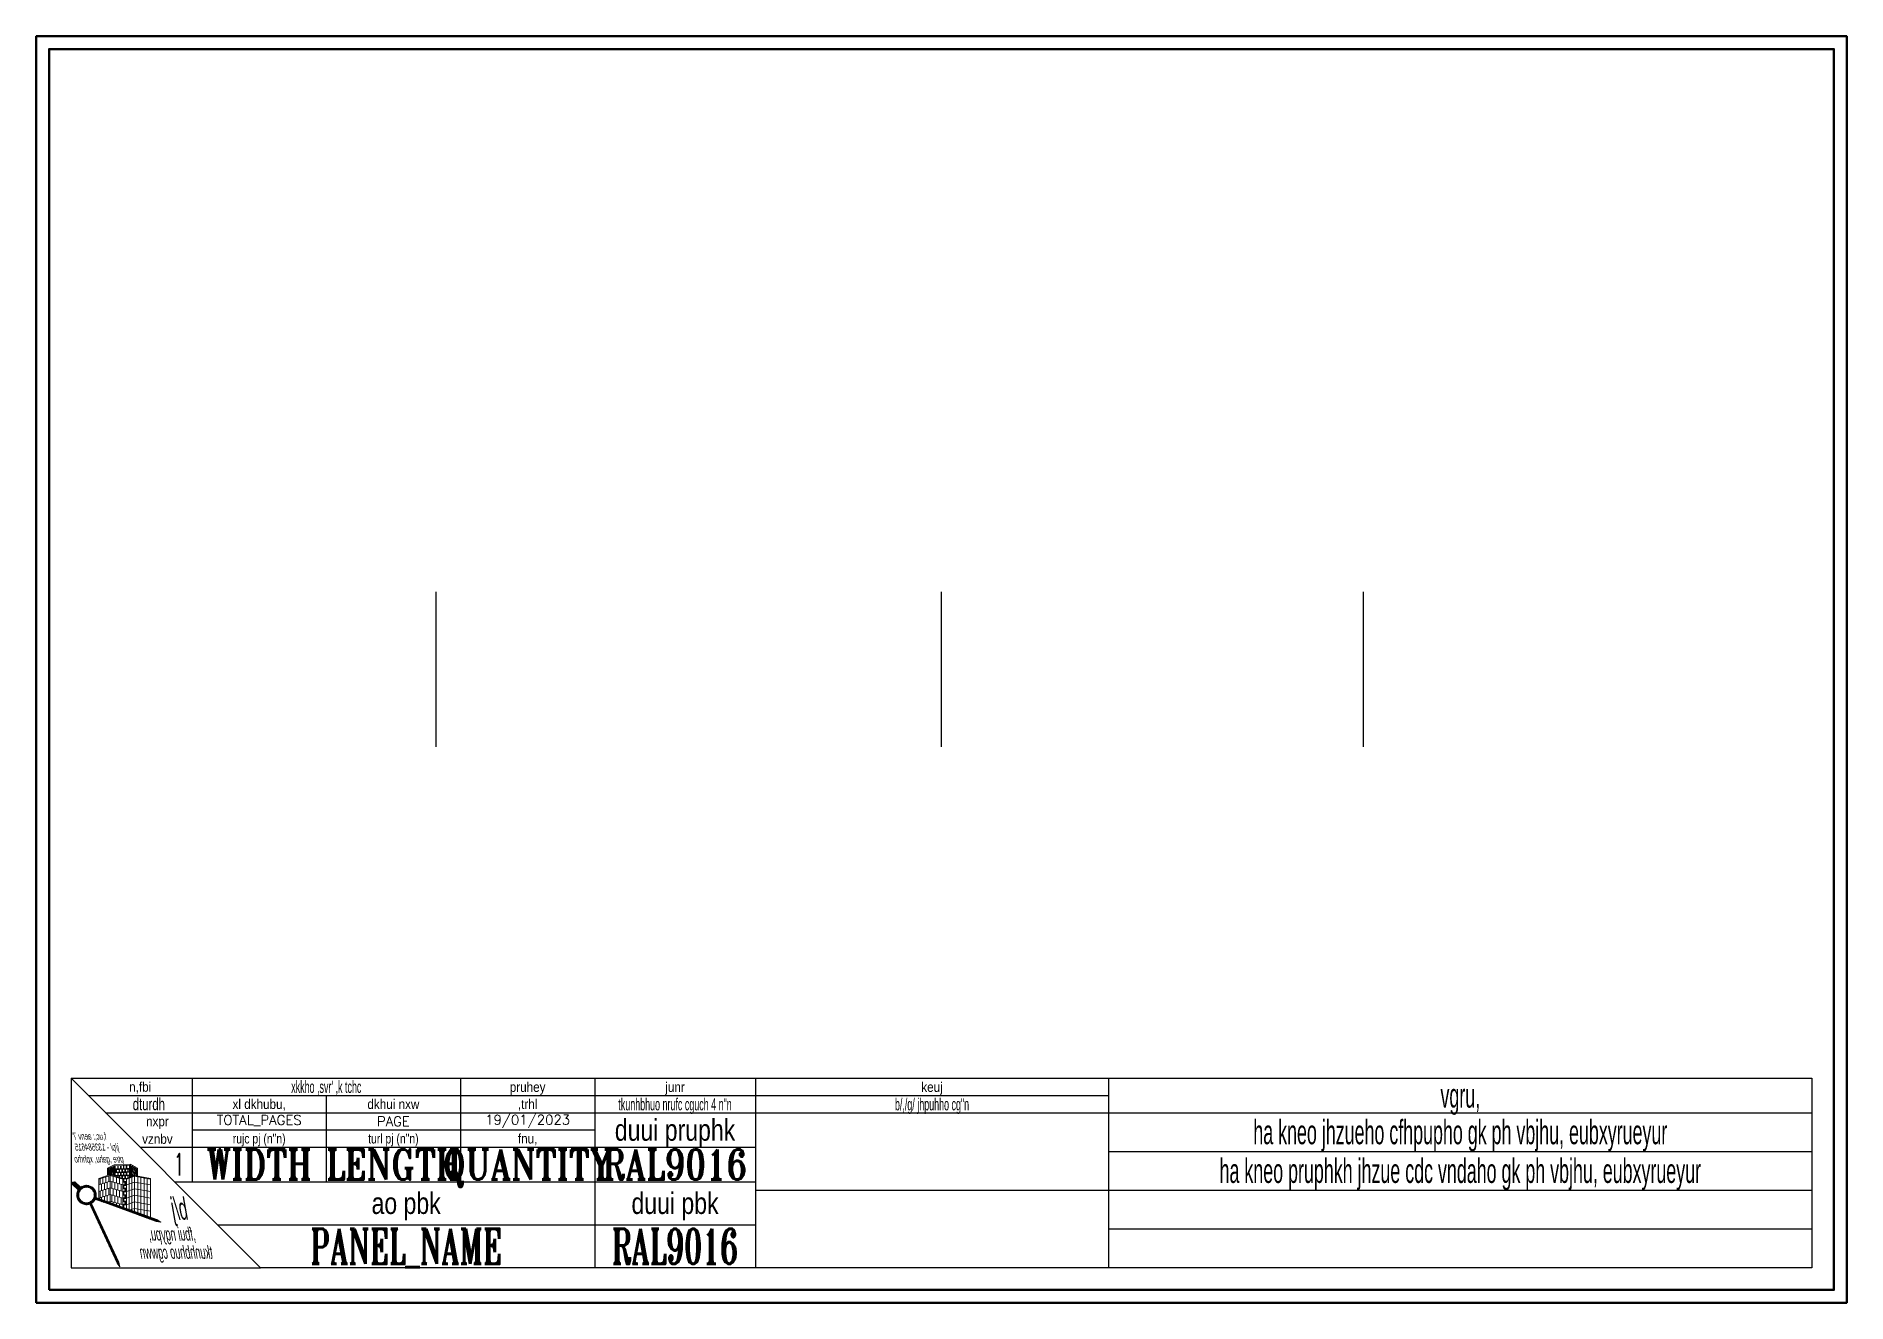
# Model space of a CAD drawing. Extents: x 0 to 412, y 0 to 288.
import ezdxf
from ezdxf.enums import TextEntityAlignment as Align

# ---------------------------------------------------------------- set-up
doc = ezdxf.new("R2010")
doc.units = 0
doc.layers.add('text', color=7, linetype='Continuous', lineweight=9)
doc.layers.add('wall', color=7, linetype='Continuous', lineweight=15)
doc.styles.add('Headline', font='mirym.shx', dxfattribs={"height": 18})
doc.styles.add('Hebrew', font='miryl.shx')
doc.styles.add('ROMANT', font='romant')
doc.styles.add('ROMANT06', font='romant.shx', dxfattribs={"width": 0.6})
doc.styles.add('ROMANT08', font='romant.shx', dxfattribs={"width": 0.8})
doc.styles.add('TEXTHEB', font='techno_m')
pattern_1 = [(45, (-2.61744, -68.44742), (-0.10387465, 0.10387465), [])]

msp = doc.modelspace()

# ---------------------------------------------------------------- hatches: boundary and pattern name
h = msp.add_hatch()
h.set_pattern_fill('ANSI31', color=256, scale=1.175207)
h.set_pattern_definition(pattern_1)
h.paths.add_polyline_path([(13.66, 24.5, 1), (9.23, 24.5, 1)])
h.paths.add_polyline_path([(9.67, 24.5, -1), (13.21, 24.5, -1)], flags=16)
h.paths.add_polyline_path([(13.6, 23.95), (13.45, 23.54), (27.32, 18.49), (28.36, 18.35), (27.47, 18.91)])
h.paths.add_polyline_path([(12.58, 22.59), (12.18, 22.4), (18.41, 9.03), (19.05, 8.18), (18.82, 9.21)])
h.paths.add_polyline_path([(38.42, 17.39), (28.57, 17.39), (28.57, 27.71), (38.42, 27.71)], flags=9)
h.paths.add_polyline_path([(40.9, 9.09), (19.24, 9.09), (19.24, 13.77), (40.9, 13.77)], flags=9)
h.paths.add_polyline_path([(39.98, 13.44), (20.13, 13.44), (20.13, 17.96), (39.98, 17.96)], flags=9)
h.paths.add_polyline_path([(23.11, 40.25), (7.53, 40.04), (6.92, 43.52), (22.49, 43.72)], flags=9)
h.paths.add_polyline_path([(27.14, 34.19), (7.37, 33.99), (6.77, 37.4), (26.54, 37.6)], flags=9)
h.paths.add_polyline_path([(24.7, 37.68), (8.41, 37.5), (7.88, 40.53), (24.16, 40.71)], flags=9)
h = msp.add_hatch()
h.set_pattern_fill('ANSI31', color=256, scale=1.175207)
h.set_pattern_definition(pattern_1)
h.paths.add_polyline_path([(9.54, 25.7), (9.81, 26), (10.08, 26.3), (8.78, 27.49), (8.29, 27.4), (8.23, 26.9)])

# ---------------------------------------------------------------- linework, layer by layer
at = {"transparency": 33554687}
for p, q in [((7.94, 51.05), (7.94, 7.94)), ((7.94, 51.05), (51.05, 7.94)), ((35.45, 51.05), (35.45, 27.53)), ((96.52, 51.05), (96.52, 39.29)), ((127.06, 51.05), (127.06, 7.94)), ((163.59, 51.05), (163.59, 7.94)), ((403.94, 51.05), (403.94, 7.94)), ((11.86, 47.13), (243.97, 47.13)), ((65.99, 47.13), (65.99, 39.29)), ((15.78, 43.21), (403.94, 43.21)), ((35.45, 39.29), (127.06, 39.29)), ((65.99, 39.29), (65.99, 27.53)), ((96.52, 39.29), (96.52, 27.53)), ((23.62, 35.37), (163.59, 35.37)), ((243.97, 34.41), (403.94, 34.41)), ((31.45, 27.53), (163.59, 27.53)), ((243.97, 25.61), (403.94, 25.61)), ((41.25, 17.74), (163.59, 17.74)), ((243.97, 16.81), (403.94, 16.81)), ((7.94, 7.94), (51.05, 7.94)), ((403.94, 7.94), (51.05, 7.94))]:
    msp.add_line(p, q, dxfattribs=at)
for p, q in [((7.94, 51.05), (403.94, 51.05)), ((243.97, 7.94), (243.97, 51.05))]:
    msp.add_line(p, q)
at = {"lineweight": 50, "transparency": 33554687}
for points in [[(0, 0), (0, 287.99), (411.88, 287.99), (411.88, 0)], [(2.94, 2.94), (2.94, 285.05), (408.94, 285.05), (408.94, 2.94)]]:
    msp.add_lwpolyline(points, close=True, dxfattribs=at)
at = {"layer": 'Defpoints', "color": 1}
for p, q in [((90.88, 161.66), (90.88, 126.39)), ((205.85, 161.66), (205.85, 126.39)), ((301.84, 161.66), (301.84, 126.39)), ((163.59, 25.57), (243.97, 25.57))]:
    msp.add_line(p, q, dxfattribs=at)
at = {"layer": 'wall', "color": 1, "lineweight": 13, "ltscale": 0.13}
for p, q in [((14.21, 28.29), (16.82, 29.13)), ((14.21, 28.14), (16.82, 28.97)), ((16.49, 27.53), (16.49, 28.87)), ((19.67, 28.29), (16.82, 29.13)), ((16.82, 22.78), (16.82, 29.13)), ((19.67, 28.14), (16.82, 28.97)), ((14.21, 28.29), (14.21, 23.73)), ((14.21, 26.8), (16.82, 27.63)), ((14.21, 25.3), (16.82, 26.13)), ((14.53, 26.9), (14.53, 28.24)), ((14.53, 23.9), (14.53, 25.4)), ((14.86, 25.51), (14.86, 27)), ((15.19, 27.11), (15.19, 28.45)), ((15.19, 24.11), (15.19, 25.61)), ((15.51, 25.71), (15.51, 27.21)), ((15.84, 27.32), (15.84, 28.66)), ((15.84, 24.32), (15.84, 25.82)), ((16.17, 25.92), (16.17, 27.42)), ((16.49, 24.53), (16.49, 26.03)), ((19.67, 26.8), (16.82, 27.63)), ((19.67, 25.3), (16.82, 26.13)), ((17.18, 26.03), (17.18, 27.53)), ((17.53, 27.42), (17.53, 28.77)), ((17.53, 24.42), (17.53, 25.92)), ((17.89, 25.82), (17.89, 27.32)), ((18.24, 27.21), (18.24, 28.56)), ((18.24, 24.21), (18.24, 25.71)), ((18.6, 25.61), (18.6, 27.11)), ((18.96, 27), (18.96, 28.35)), ((18.96, 24.01), (18.96, 25.5)), ((19.31, 25.4), (19.31, 26.9)), ((19.67, 28.29), (19.67, 21.75)), ((14.21, 23.8), (16.82, 24.63)), ((14.86, 23.5), (14.86, 24.01)), ((15.51, 23.26), (15.51, 24.22)), ((16.17, 23.02), (16.17, 24.42)), ((16.31, 22.97), (16.82, 23.13)), ((19.67, 23.8), (16.82, 24.63)), ((19.67, 22.3), (16.82, 23.13)), ((17.18, 23.03), (17.18, 24.53)), ((17.53, 22.52), (17.53, 22.92)), ((17.89, 22.82), (17.89, 24.32)), ((18.24, 22.26), (18.24, 22.72)), ((18.6, 22.61), (18.6, 24.11)), ((18.96, 22), (18.96, 22.51)), ((19.31, 22.4), (19.31, 23.9))]:
    msp.add_line(p, q, dxfattribs=at)
at = {"layer": 'wall', "color": 5, "lineweight": 9, "ltscale": 0.13}
for p, q in [((17.72, 31.38), (16.22, 30.63)), ((16.22, 30.63), (16.22, 28.94)), ((17.49, 31.02), (16.44, 30.5)), ((16.44, 30.5), (16.44, 29.01)), ((16.73, 30.27), (16.44, 30.13)), ((16.56, 30.05), (16.44, 30)), ((16.73, 29.4), (16.44, 29.26)), ((16.56, 29.45), (16.45, 29.39)), ((16.56, 30.05), (16.56, 29.45)), ((16.91, 30.23), (16.68, 30.11)), ((16.68, 29.51), (16.68, 30.11)), ((16.91, 29.62), (16.68, 29.51)), ((16.73, 30.64), (16.73, 30.27)), ((16.73, 29.4), (16.73, 29.1)), ((16.85, 30.7), (16.85, 30.33)), ((17.08, 30.45), (16.85, 30.33)), ((17.08, 29.58), (16.85, 29.46)), ((16.85, 29.46), (16.85, 29.12)), ((16.91, 30.23), (16.91, 29.62)), ((17.26, 30.4), (17.02, 30.29)), ((17.02, 29.68), (17.02, 30.29)), ((17.26, 29.79), (17.02, 29.68)), ((17.08, 30.45), (17.08, 30.81)), ((17.08, 29.05), (17.08, 29.58)), ((17.2, 30.5), (17.2, 30.87)), ((17.49, 30.65), (17.2, 30.5)), ((17.49, 29.78), (17.2, 29.63)), ((17.2, 29.03), (17.2, 29.63)), ((17.49, 29.17), (17.2, 29.03)), ((17.26, 30.4), (17.26, 29.79)), ((17.49, 29.04), (17.35, 28.97)), ((17.49, 30.52), (17.37, 30.46)), ((17.37, 29.85), (17.37, 30.46)), ((17.49, 29.91), (17.37, 29.85)), ((17.49, 28.93), (17.49, 31.02)), ((17.72, 31.38), (21.42, 31.5)), ((17.72, 28.87), (17.72, 31.38)), ((17.94, 31.16), (21.2, 31.27)), ((17.94, 28.8), (17.94, 31.16)), ((17.94, 30.42), (18.53, 30.44)), ((17.94, 29.69), (17.94, 30.42)), ((17.94, 30.31), (18.15, 30.31)), ((17.94, 29.69), (18.15, 29.69)), ((17.94, 29.57), (18.53, 29.59)), ((17.94, 28.95), (18.53, 28.97)), ((17.94, 28.83), (18.15, 28.84)), ((18.15, 30.31), (18.15, 29.69)), ((18.15, 28.84), (18.15, 28.74)), ((18.26, 28.84), (18.85, 28.86)), ((18.26, 28.71), (18.26, 28.84)), ((18.27, 30.32), (18.86, 30.34)), ((18.27, 29.7), (18.27, 30.32)), ((18.27, 29.7), (18.86, 29.72)), ((18.53, 30.44), (18.53, 31.18)), ((18.53, 28.97), (18.53, 29.59)), ((18.65, 30.45), (18.65, 31.19)), ((18.65, 30.45), (19.18, 30.46)), ((18.65, 29.59), (19.18, 29.61)), ((18.65, 28.97), (18.65, 29.59)), ((18.65, 28.97), (19.18, 28.99)), ((18.85, 28.86), (18.85, 28.53)), ((18.86, 30.34), (18.86, 29.72)), ((18.97, 30.34), (19.51, 30.36)), ((18.97, 29.72), (18.97, 30.34)), ((18.97, 29.72), (19.51, 29.74)), ((18.97, 28.86), (19.51, 28.88)), ((18.97, 28.5), (18.97, 28.86)), ((19.18, 30.46), (19.18, 31.2)), ((19.18, 28.99), (19.18, 29.61)), ((19.3, 30.47), (19.3, 31.21)), ((19.3, 30.47), (19.84, 30.49)), ((19.3, 29.61), (19.84, 29.63)), ((19.3, 28.99), (19.3, 29.61)), ((19.3, 28.99), (19.84, 29.01)), ((19.51, 30.36), (19.51, 29.74)), ((19.51, 28.88), (19.51, 28.34)), ((19.62, 28.88), (20.16, 28.9)), ((19.62, 28.31), (19.62, 28.88)), ((19.63, 30.36), (20.16, 30.38)), ((19.63, 29.74), (19.63, 30.36)), ((19.63, 29.74), (20.16, 29.76)), ((19.84, 30.49), (19.84, 31.22)), ((19.84, 29.01), (19.84, 29.63)), ((19.95, 30.49), (19.95, 31.23)), ((19.95, 30.49), (20.49, 30.51)), ((20.16, 30.38), (19.95, 30.37)), ((19.95, 29.63), (20.49, 29.65)), ((19.95, 29.01), (19.95, 29.63)), ((19.95, 29.01), (20.49, 29.03)), ((20.16, 30.38), (20.16, 29.76)), ((20.16, 28.9), (20.16, 28.28)), ((20.28, 30.38), (20.81, 30.4)), ((20.49, 30.39), (20.28, 30.38)), ((20.28, 29.76), (20.28, 30.38)), ((20.28, 29.76), (20.81, 29.78)), ((20.28, 28.91), (20.81, 28.92)), ((20.28, 28.29), (20.28, 28.91)), ((20.49, 30.51), (20.49, 31.25)), ((20.49, 29.03), (20.49, 29.65)), ((20.61, 30.51), (20.61, 31.25)), ((20.61, 30.51), (21.2, 30.53)), ((20.61, 29.65), (21.21, 29.67)), ((20.61, 29.03), (20.61, 29.65)), ((20.61, 29.03), (21.2, 29.05)), ((20.81, 30.4), (20.81, 29.78)), ((20.81, 28.92), (20.81, 28.39)), ((20.93, 30.4), (21.21, 30.41)), ((20.93, 29.78), (20.93, 30.4)), ((20.93, 29.78), (21.2, 29.79)), ((20.93, 28.93), (21.21, 28.94)), ((20.93, 28.44), (20.93, 28.93)), ((21.2, 28.53), (21.2, 31.27)), ((21.2, 29.79), (21.2, 30.53)), ((21.42, 28.61), (21.42, 31.5)), ((21.42, 31.5), (23.03, 30.61)), ((21.64, 28.69), (21.64, 31.12)), ((21.64, 31.12), (22.81, 30.48)), ((21.64, 30.76), (21.97, 30.57)), ((21.64, 30.76), (21.64, 30.02)), ((21.64, 30.62), (21.78, 30.55)), ((21.64, 30.02), (21.78, 29.94)), ((21.64, 29.88), (21.97, 29.7)), ((21.64, 29.28), (21.97, 29.1)), ((21.64, 29.14), (21.78, 29.07)), ((21.78, 29.94), (21.78, 30.55)), ((21.78, 28.73), (21.78, 29.07)), ((21.9, 30.48), (22.17, 30.33)), ((21.9, 30.48), (21.9, 29.88)), ((21.9, 29.88), (22.17, 29.73)), ((21.9, 29.01), (22.15, 28.86)), ((21.9, 29.01), (21.9, 28.77)), ((21.97, 30.94), (21.97, 30.57)), ((21.97, 29.7), (21.97, 29.1)), ((22.09, 30.88), (22.09, 30.51)), ((22.09, 30.51), (22.37, 30.36)), ((22.09, 29.64), (22.09, 29.03)), ((22.09, 29.64), (22.37, 29.49)), ((22.09, 29.03), (22.3, 28.92)), ((22.17, 29.73), (22.17, 30.33)), ((22.29, 30.27), (22.62, 30.09)), ((22.29, 30.27), (22.29, 29.66)), ((22.29, 29.66), (22.62, 29.48)), ((22.37, 30.73), (22.37, 30.36)), ((22.37, 29.49), (22.37, 28.93)), ((22.48, 30.66), (22.48, 30.29)), ((22.48, 30.29), (22.81, 30.11)), ((22.48, 29.42), (22.48, 28.91)), ((22.48, 29.42), (22.81, 29.24)), ((22.62, 29.48), (22.62, 30.09)), ((22.73, 30.02), (22.81, 29.98)), ((22.73, 30.02), (22.73, 29.42)), ((22.73, 29.42), (22.81, 29.38)), ((22.81, 30.48), (22.81, 28.85)), ((23.03, 30.61), (23.03, 28.81)), ((19.67, 28.27), (20.16, 28.28)), ((19.67, 28.15), (19.84, 28.15)), ((19.67, 27.53), (19.84, 27.53)), ((19.67, 27.41), (20.16, 27.42)), ((19.67, 26.79), (20.16, 26.8)), ((19.67, 26.67), (19.84, 26.68)), ((19.67, 26.05), (19.84, 26.06)), ((19.67, 25.93), (20.16, 25.95)), ((19.67, 25.31), (20.16, 25.33)), ((19.67, 25.19), (19.84, 25.2)), ((19.84, 27.53), (19.84, 28.15)), ((19.84, 26.06), (19.84, 26.68)), ((19.84, 24.58), (19.84, 25.2)), ((19.95, 28.16), (20.53, 28.17)), ((19.95, 27.54), (19.95, 28.16)), ((19.95, 27.54), (20.52, 27.55)), ((19.95, 26.68), (20.53, 26.7)), ((19.95, 26.06), (19.95, 26.68)), ((19.95, 26.06), (20.52, 26.08)), ((19.95, 25.2), (20.53, 25.22)), ((19.95, 24.58), (19.95, 25.2)), ((20.16, 27.42), (20.16, 26.8)), ((20.16, 25.95), (20.16, 25.33)), ((20.28, 28.29), (20.52, 28.29)), ((20.28, 27.43), (20.53, 27.44)), ((20.28, 26.81), (20.28, 27.43)), ((20.28, 26.81), (20.52, 26.82)), ((20.28, 25.95), (20.53, 25.96)), ((20.28, 25.33), (20.28, 25.95)), ((20.28, 25.33), (20.52, 25.34)), ((19.67, 24.57), (19.84, 24.58)), ((19.67, 24.46), (20.16, 24.47)), ((19.67, 23.84), (20.16, 23.85)), ((19.67, 23.72), (19.84, 23.72)), ((19.67, 23.1), (19.84, 23.1)), ((19.67, 22.98), (20.16, 22.99)), ((19.67, 22.36), (20.16, 22.37)), ((19.67, 22.24), (19.84, 22.25)), ((19.84, 23.1), (19.84, 23.72)), ((19.84, 21.68), (19.84, 22.25)), ((19.95, 24.58), (20.52, 24.6)), ((19.95, 23.73), (20.53, 23.74)), ((19.95, 23.11), (19.95, 23.73)), ((19.95, 23.11), (20.52, 23.12)), ((19.95, 22.25), (20.53, 22.27)), ((19.95, 21.64), (19.95, 22.25)), ((20.16, 24.47), (20.16, 23.85)), ((20.16, 22.99), (20.16, 22.37)), ((20.28, 24.48), (20.53, 24.48)), ((20.28, 23.85), (20.28, 24.48)), ((20.28, 23.85), (20.52, 23.86)), ((20.28, 23), (20.53, 23.01)), ((20.28, 22.38), (20.28, 23)), ((20.28, 22.38), (20.52, 22.39))]:
    msp.add_line(p, q, dxfattribs=at)
at = {"layer": 'wall', "lineweight": 13, "ltscale": 0.13}
for p, q in [((20.52, 28.29), (22.35, 28.93)), ((25.98, 28.29), (22.35, 28.93)), ((22.35, 20.77), (22.35, 28.93)), ((20.52, 28.14), (22.36, 28.78)), ((20.52, 28.29), (20.52, 21.43)), ((20.52, 26.8), (22.35, 27.43)), ((20.52, 25.3), (22.35, 25.94)), ((21.14, 21.21), (21.14, 28.35)), ((21.75, 20.99), (21.75, 28.56)), ((25.98, 26.8), (22.35, 27.43)), ((25.98, 25.3), (22.35, 25.94)), ((25.95, 28.14), (22.36, 28.78)), ((23.08, 20.5), (23.08, 28.66)), ((23.81, 20.24), (23.81, 28.53)), ((24.53, 19.97), (24.53, 28.4)), ((25.26, 19.71), (25.26, 28.27)), ((25.98, 28.29), (25.98, 19.45)), ((20.52, 23.8), (22.35, 24.44)), ((20.52, 22.3), (22.35, 22.94)), ((21.41, 21.11), (22.35, 21.44)), ((25.98, 23.8), (22.35, 24.44)), ((25.98, 22.3), (22.35, 22.94)), ((25.98, 20.8), (22.35, 21.44))]:
    msp.add_line(p, q, dxfattribs=at)
at = {"layer": 'wall'}
for p, q in [((8.29, 27.4), (8.23, 26.9)), ((9.56, 25.68), (8.23, 26.9)), ((8.29, 27.4), (8.78, 27.49)), ((10.11, 26.27), (8.78, 27.49)), ((9.81, 26), (9.54, 25.7)), ((9.81, 26), (10.08, 26.3)), ((12.18, 22.4), (12.58, 22.59)), ((18.41, 9.03), (12.18, 22.4)), ((18.82, 9.21), (12.58, 22.59)), ((13.45, 23.54), (13.6, 23.95)), ((27.32, 18.49), (13.45, 23.54)), ((27.47, 18.91), (13.6, 23.95)), ((25.98, 19.45), (14.21, 23.73)), ((28.36, 18.35), (27.32, 18.49)), ((28.36, 18.35), (27.47, 18.91)), ((19.05, 8.18), (18.41, 9.03)), ((19.05, 8.18), (18.82, 9.21))]:
    msp.add_line(p, q, dxfattribs=at)
for radius in [2.21, 1.77]:
    msp.add_circle((11.44, 24.5), radius, dxfattribs=at)

# ---------------------------------------------------------------- texts
at = {"layer": 'text', "transparency": 33554687}
for s, height, style, width, p in [('n,fbi', 2.209, 'Hebrew', 0.9, (23.66, 49.09)), ("xkkho ,svr' ,k tchc", 2.7617, 'Headline', 0.55, (65.99, 49.09)), ('pruhey', 2.209, 'Hebrew', 0.9, (111.79, 49.05)), ('junr', 2.209, 'Hebrew', 0.9, (145.32, 49.05)), ('keuj', 2.209, 'Hebrew', 0.9, (203.78, 49.05)), ('dturdh', 2.762, 'Headline', 0.7, (25.62, 45.17)), ('xl dkhubu,', 2.209, 'Hebrew', 0.9, (50.72, 45.17)), ('dkhui nxw', 2.209, 'Hebrew', 0.9, (81.25, 45.17)), (',trhl', 2.209, 'Hebrew', 0.9, (111.79, 45.17)), ('tkunhbhuo nrufc cguch 4 n"n', 2.7617, 'Headline', 0.55, (145.32, 45.13)), ('b/,/g/ jhpuhho cg"n', 2.7617, 'Headline', 0.55, (203.78, 45.13)), ('vgru,', 5.523, 'Headline', 0.55, (323.96, 47.13)), ('nxpr', 2.209, 'Hebrew', 0.9, (27.57, 41.25)), ('duui pruphk', 4.8988, 'Hebrew', 0.8, (145.32, 39.29)), ('ha kneo jhzueho cfhpupho gk ph vbjhu, eubxyrueyur', 5.5234, 'Headline', 0.55, (323.96, 38.81)), ('vznbv', 2.209, 'Hebrew', 0.9, (27.57, 37.25)), ('rujc pj (n"n)', 2.2094, 'Hebrew', 0.8, (50.72, 37.33)), ('turl pj (n"n)', 2.2094, 'Hebrew', 0.8, (81.25, 37.33)), ('fnu,', 2.209, 'Hebrew', 0.9, (111.79, 37.33)), ('1', 5, 'ROMANT06', 0.5, (32.46, 31.45)), ('RAL9016', 6.858, 'ROMANT08', 0.8, (145.32, 31.45)), ('ha kneo pruphkh jhzue cdc vndaho gk ph vbjhu, eubxyrueyur', 5.5234, 'Headline', 0.55, (323.96, 30.01)), ('ao pbk', 4.899, 'Hebrew', 0.8, (84.15, 22.64)), ('duui pbk', 4.899, 'Hebrew', 0.8, (145.32, 22.64))]:
    msp.add_text(s, height=height, dxfattribs=dict(at, style=style, width=width)).set_placement(p, align=Align.MIDDLE_CENTER)
at = {"layer": 'text', "lineweight": 13, "ltscale": 0.13, "style": 'TEXTHEB', "oblique": 10, "text_generation_flag": 2, "width": 0.6}
for s, p in [("f,uc,: aenv 7'", (8.26, 36.61)), ('ptre ,gahu, xphrho', (8.79, 31.41)), ('j/p/ - 133584615', (8.92, 34.12))]:
    msp.add_text(s, height=1.6089, dxfattribs=at).set_placement(p, align=Align.BOTTOM_RIGHT)
at = {"layer": 'text', "style": 'TEXTHEB', "oblique": 10, "text_generation_flag": 2, "width": 0.6}
for s, height, p in [('b/j', 5, (32.95, 18.9)), (',fbui ngypu, ', 3, (30.8, 14.15)), ('tkunhbhuo cgwwn', 3, (32.07, 10))]:
    msp.add_text(s, height=height, dxfattribs=at).set_placement(p, align=Align.CENTER)
at = {"layer": 'text', "style": 'ROMANT06', "width": 0.6}
msp.add_text('RAL9016', height=8, dxfattribs=at).set_placement((145.32, 12.84), align=Align.MIDDLE_CENTER)
at = {"layer": 'text', "transparency": 33554687, "insert": (111.79, 41.25), "char_height": 2.209, "attachment_point": 5, "line_spacing_factor": 2, "style": 'ROMANT'}
msp.add_mtext('19/01/2023', dxfattribs=at)
at = {"layer": 'text', "transparency": 33554687, "style": 'ROMANT'}
for tag, p in [('TOTAL_PAGES', (50.72, 41.57)), ('PAGE', (81.25, 41.25))]:
    msp.add_attdef(tag, text='?', height=2.21, dxfattribs=at).set_placement(p, align=Align.MIDDLE_CENTER)
at = {"layer": 'text', "transparency": 33554687, "style": 'ROMANT08', "width": 0.8}
for tag, text, p in [('WIDTH', 'WIDTH', (50.72, 31.45)), ('LENGTH', 'LENGTH', (81.25, 31.45)), ('QUANTITY', 'QUANTITY', (111.79, 31.45))]:
    msp.add_attdef(tag, text=text, height=6.858, dxfattribs=at).set_placement(p, align=Align.MIDDLE_CENTER)
at = {"layer": 'text', "style": 'ROMANT06', "width": 0.6}
msp.add_attdef('PANEL_NAME', text='name', height=8, dxfattribs=at).set_placement((84.15, 12.84), align=Align.MIDDLE_CENTER)

doc.saveas('drawing.dxf')
